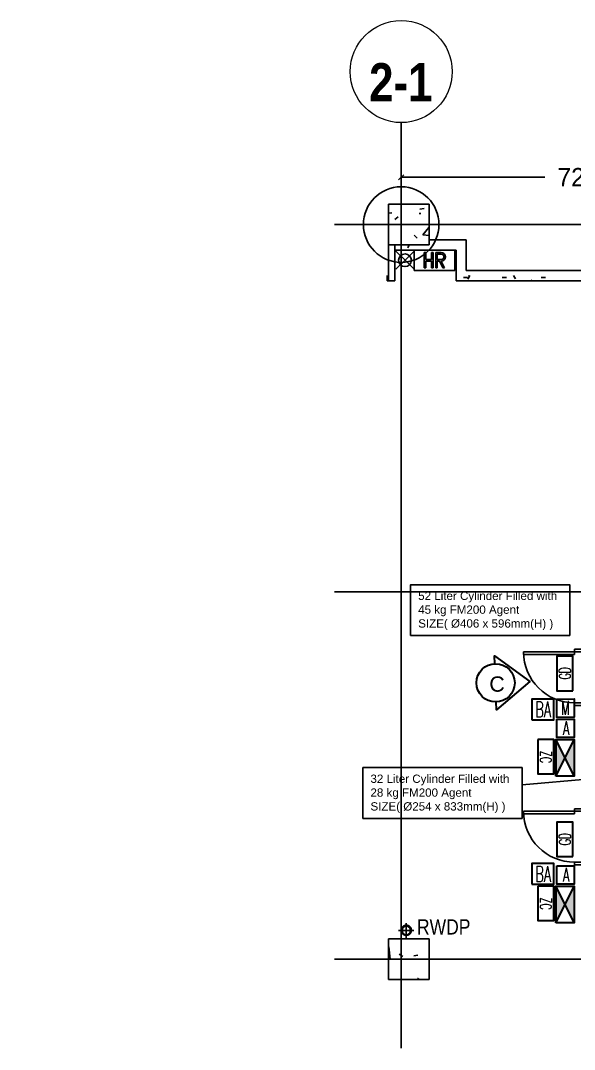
# Model space of a CAD drawing. Header units: millimetres. Extents: x -20146070 to 165023, y -3349561 to 35447.
# Drawn here: x -376335 to -365475, y -19394 to 774 of the extents above; entities that cross this region are included whole.
import ezdxf
from ezdxf import colors
from ezdxf.entities.mleader import LeaderData, LeaderLine
from ezdxf.enums import TextEntityAlignment as Align
from ezdxf.math import Vec2, Vec3

# ---------------------------------------------------------------- set-up
doc = ezdxf.new("R2010")
doc.units = ezdxf.units.MM
doc.header["$LTSCALE"] = 50
doc.header["$PDMODE"] = 35
for name, pattern in [('BLK 2 - 1ST  2ND STOREY PLAN 031023$0$IDA - Hidden 065', [537.5, 375, -162.5]), ('CONTINOUS', [0]), ('PLANS_66kv_2018910_BASE FLOOR PLANS$0$CONTINOUS', [0]), ('PLANS_66kv_2018910_BASE FLOOR PLANS$0$PHANTOM', [2.5, 1.25, -0.25, 0.25, -0.25, 0.25, -0.25])]:
    doc.linetypes.add(name, pattern=pattern)
doc.layers.get('Defpoints').update_dxf_attribs({"color": 8, "lineweight": 9})
for name, color, linetype in [('BLK 2 - 1ST  2ND STOREY PLAN 031023$0$A-_ANOTTEXT_T', 8, 'Continuous'), ('BLK 2 - 1ST  2ND STOREY PLAN 031023$0$A-_DETA----_E-2', 8, 'BLK 2 - 1ST  2ND STOREY PLAN 031023$0$IDA - Hidden 065'), ('BLK 2 - 1ST  2ND STOREY PLAN 031023$0$A-_DETA----_ED-2', 8, 'Continuous'), ('BLK 2 - 1ST  2ND STOREY PLAN 031023$0$A-_FLOR----_E', 8, 'Continuous'), ('BLK 2 - 1ST  2ND STOREY PLAN 031023$0$A-_FURT----_E-1', 8, 'Continuous'), ('BLK 2 - 1ST  2ND STOREY PLAN 031023$0$A-_WALL----_E', 8, 'Continuous'), ('BLK 2 - 1ST  2ND STOREY PLAN 031023$0$A-_WALL----_E-1', 8, 'Continuous'), ('BLK 2 - 1ST  2ND STOREY PLAN 031023$0$A-_WALL----_H-1', 8, 'Continuous'), ('BLK 2 - 1ST  2ND STOREY PLAN 031023$0$A-_WALL----_H-2', 8, 'Continuous'), ('BLK 2 - 1ST  2ND STOREY PLAN 031023$0$A-_WALLPRTN_E-1', 8, 'Continuous'), ('BLK 2 - 1ST  2ND STOREY PLAN 031023$0$M-_EQPT----_E-1', 8, 'Continuous'), ('BLK 2 - 1ST  2ND STOREY PLAN 031023$0$M-_WATR----_E', 8, 'Continuous'), ('BLK 2 - 1ST  2ND STOREY PLAN 031023$0$M-_WATR----_E-1', 8, 'Continuous'), ('BLK 2 - 1ST  2ND STOREY PLAN 031023$0$S-_COLN----_E', 8, 'Continuous'), ('BLK 2 - 1ST  2ND STOREY PLAN 031023$0$S-_COLN----_E-1', 8, 'Continuous'), ('BLK 2 - 1ST  2ND STOREY PLAN 031023$0$S-_COLN----_E-2', 8, 'Continuous'), ('BLK_2 - 1ST_2ND_STOREY_PLAN$0$A-_DETA----_ED-2', 8, 'Continuous'), ('BLK_2 - 1ST_2ND_STOREY_PLAN$0$A-_DOOR----_E', 8, 'Continuous'), ('BLK_2 - 1ST_2ND_STOREY_PLAN$0$A-_DOOR----_E-1', 8, 'Continuous'), ('BLK_2 - 1ST_2ND_STOREY_PLAN$0$A-_FLOR----_E', 8, 'Continuous'), ('BLK_2 - 1ST_2ND_STOREY_PLAN$0$A-_FURT----_E-1', 8, 'Continuous'), ('BLK_2 - 1ST_2ND_STOREY_PLAN$0$A-_WALL----_E', 8, 'Continuous'), ('BLK_2 - 1ST_2ND_STOREY_PLAN$0$A-_WALL----_E-1', 8, 'Continuous'), ('BLK_2 - 1ST_2ND_STOREY_PLAN$0$A-_WALL----_H-1', 8, 'Continuous'), ('BLK_2 - 1ST_2ND_STOREY_PLAN$0$A-_WALL----_H-2', 8, 'Continuous'), ('BLK_2 - 1ST_2ND_STOREY_PLAN$0$A-_WALLPRTN_E-1', 8, 'Continuous'), ('BLK_2 - 1ST_2ND_STOREY_PLAN$0$M-_EQPT----_E-1', 8, 'Continuous'), ('BLK_2 - 1ST_2ND_STOREY_PLAN$0$S-_COLN----_E', 8, 'Continuous'), ('BLK_2 - 1ST_2ND_STOREY_PLAN$0$S-_COLN----_E-1', 8, 'Continuous'), ('BLK_2 - 1ST_2ND_STOREY_PLAN$0$S-_COLN----_E-2', 8, 'Continuous'), ('M_FIREALAM-_E-', 10, 'Continuous'), ('M_FM 200 Cylinder', 1, 'Continuous'), ('NW-DIM', 7, 'Continuous'), ('NW_GRID LINE', 8, 'Continuous'), ('PIPING', 141, 'Continuous'), ('PLANS_66kv_2018910_BASE FLOOR PLANS$0$A-_DRIVEWAY-_E-N', 6, 'Continuous')]:
    doc.layers.add(name, color=color, linetype=linetype)
for name, color, linetype, lineweight in [('M-_FIRE----_E-', 1, 'Continuous', 30), ('M-_FIREHEAT_E-', 1, 'Continuous', 30), ('PLANS_66kv_2018910_BASE FLOOR PLANS$0$A-_SECLINE--_E-', 7, 'PLANS_66kv_2018910_BASE FLOOR PLANS$0$PHANTOM', 40), ('S-_ANOTGRID_E', 8, 'Continuous', 9)]:
    doc.layers.add(name, color=color, linetype=linetype, lineweight=lineweight)
doc.styles.add('Arial Narrow_B', font='ARIALNB.TTF', dxfattribs={"height": 750})
doc.styles.add('BLK 2 - 1ST  2ND STOREY PLAN 031023$0$Arial Narrow_1', font='ARIALN.TTF', dxfattribs={"height": 625})
doc.styles.add('PLANS_66kv_2018910_BASE FLOOR PLANS$0$Standard', font='arial.ttf')
doc.styles.add('RomanS', font='romans__.ttf', dxfattribs={"width": 0.75, "height": 40})
doc.styles.add('simplex', font='simplex.shx', dxfattribs={"width": 0.6})
doc.dimstyles.new('DI (MINI 100)', dxfattribs={"dimscale": 500, "dimtxt": 0.18, "dimasz": 0.02, "dimexe": 0.01, "dimexo": 0.01, "dimgap": 0.09, "dimtad": 0, "dimtih": 1, "dimtoh": 1, "dimdec": 0, "dimzin": 0, "dimdsep": 46, "dimtxsty": 'Standard', "dimblk": 'OBLIQUE', "dimcen": 0.09, "dimadec": 0, "dimazin": 0, "dimtfac": 1, "dimtdec": 0, "dimtofl": 0, "dimtmove": 2, "dimatfit": 3, "dimfxl": 1, "dimtolj": 1, "dimtzin": 0, "dimarcsym": 0})
doc.dimstyles.new('DI 200', dxfattribs={"dimscale": 2000, "dimtxt": 0.18, "dimasz": 0.05, "dimexe": 0.1, "dimexo": 0.065, "dimgap": 0.09, "dimtad": 0, "dimtih": 1, "dimtoh": 1, "dimdec": 0, "dimzin": 0, "dimdsep": 46, "dimtxsty": 'Standard', "dimblk": 'OBLIQUE', "dimcen": 0.09, "dimse2": 1, "dimadec": 0, "dimazin": 0, "dimtfac": 1, "dimtdec": 0, "dimtofl": 0, "dimtmove": 2, "dimatfit": 3, "dimldrblk": 'DOTBLANK', "dimfxl": 1, "dimtolj": 1, "dimtzin": 0, "dimarcsym": 0})
pattern_1 = [(50, (-229985.2, 42727.7), (1821.84, -159.39), [190.5, -2095.5]), (355, (-229985.2, 42727.7), (-352.428, 1910.567), [152.4, -1676.4]), (100.451, (-229833.3, 42714.4), (1469.426, 1751.166), [161.9, -1780.9]), (46.184, (-229985.2, 43235.7), (2710.79, -420.428), [285.75, -3143.25]), (96.636, (-229759.3, 43200.7), (2374.026, 2474.276), [242.85, -2671.35]), (351.184, (-229985.2, 43235.7), (2374.05, 2474.25), [228.6, -2514.6]), (21, (-229731.2, 43108.7), (1516.144, -1022.652), [190.5, -2095.5]), (326, (-229731.2, 43108.7), (618.02, 1841.88), [152.4, -1676.4]), (71.451, (-229604.8, 43023.5), (2134.171, 819.212), [161.9, -1780.9]), (37.5, (-229985.2, 42727.7), (30.886, 845.5504), [83.82, -1572.26, 83.82, -1617.98, -1682.75]), (37.5, (-229985.2, 42727.7), (30.886, 845.5504), [-3357.88, 83.82, -1598.93]), (7.5, (-229985.2, 42727.7), (668.1966, 1001.806), [83.82, -886.46, 83.82, -1534.16, -641.35]), (7.5, (-229985.2, 42727.7), (668.1966, 1001.806), [-2588.26, 83.82, -557.53]), (327.5, (-230551.6, 42727.7), (1355.9093, -57.2896), [83.82, -551.18, 83.82, -1897.38, -2628.9]), (327.5, (-230551.6, 42727.7), (1355.9093, -57.2896), [-2616.2, 83.82, -2545.08]), (317.5, (-230805.6, 42727.7), (1481.293, 254.266), [83.82, -741.68, 83.82, -1231.9, -1866.9]), (317.5, (-230805.6, 42727.7), (1481.293, 254.266), [-2141.22, 83.82, -1783.08])]
pattern_2 = [(50, (-229985.2, 42727.7), (1821.84, -159.39), [190.5, -2095.5]), (355, (-229985.2, 42727.7), (-352.428, 1910.567), [152.4, -1676.4]), (100.451, (-229833.3, 42714.4), (1469.426, 1751.166), [161.9, -1780.9]), (46.184, (-229985.2, 43235.7), (2710.79, -420.428), [285.75, -3143.25]), (96.636, (-229759.3, 43200.7), (2374.026, 2474.276), [242.85, -2671.35]), (351.184, (-229985.2, 43235.7), (2374.05, 2474.25), [228.6, -2514.6]), (21, (-229731.2, 43108.7), (1516.144, -1022.652), [190.5, -2095.5]), (326, (-229731.2, 43108.7), (618.02, 1841.88), [152.4, -1676.4]), (71.451, (-229604.8, 43023.5), (2134.171, 819.212), [161.9, -1780.9]), (37.5, (-229985.2, 42727.7), (30.886, 845.5504), [83.82, -1572.26, 83.82, -1617.98, -1682.75]), (37.5, (-229985.2, 42727.7), (30.886, 845.5504), [-3357.88, 83.82, -1598.93]), (7.5, (-229985.2, 42727.7), (668.1966, 1001.806), [83.82, -886.46, 83.82, -1534.16, -641.35]), (7.5, (-229985.2, 42727.7), (668.1966, 1001.806), [-2588.26, 83.82, -557.53]), (327.5, (-230551.6, 42727.7), (1355.9093, -57.2896), [83.82, -551.18, 83.82, -1897.38, -2628.9]), (327.5, (-230551.6, 42727.7), (1355.9093, -57.2896), [-2616.2, 83.82, -2545.08]), (317.5, (-230805.6, 42727.7), (1481.293, 254.266), [83.82, -741.68, 83.82, -1231.9, -1866.9]), (317.5, (-230805.6, 42727.7), (1481.293, 254.266), [-2141.22, 83.82, -1783.08])]

# ---------------------------------------------------------------- blocks, each defined once
blk = doc.blocks.new('Grid - 4 mm Dia-236334-BLK2 1ST STOREY DOOR SCHEDULE')
at = {"layer": 'S-_ANOTGRID_E'}
blk.add_circle((0, 0), 4, dxfattribs=at)
blk = doc.blocks.new('_Oblique')
at = {"color": 0, "linetype": 'ByBlock', "lineweight": -2}
blk.add_line((-0.5, -0.5), (0.5, 0.5), dxfattribs=at)
blk = doc.blocks.new('*D43')
at = {"layer": 'Defpoints', "color": 0, "transparency": 16777216}
for p in [(-368872, -2122), (-361672, -2122), (-361672, -2298)]:
    blk.add_point(p, dxfattribs=at)
at = {"layer": 'NW-DIM', "color": 0, "lineweight": -2, "transparency": 16777216}
for p, q in [((-368872, -2252), (-368872, -2498)), ((-368872, -2298), (-366052, -2298)), ((-361672, -2298), (-364492, -2298))]:
    blk.add_line(p, q, dxfattribs=at)
at = {"layer": 'NW-DIM', "color": 0, "lineweight": -2, "transparency": 16777216, "xscale": 100, "yscale": 100, "zscale": 100, "rotation": 180}
blk.add_blockref('_Oblique', (-368872, -2298), dxfattribs=at)
at = {"layer": 'NW-DIM', "color": 0, "lineweight": -2, "transparency": 16777216, "xscale": 100, "yscale": 100, "zscale": 100}
blk.add_blockref('_Oblique', (-361672, -2298), dxfattribs=at)
at = {"layer": 'NW-DIM', "color": 0, "transparency": 16777216, "insert": (-365272, -2298), "char_height": 360, "attachment_point": 5}
blk.add_mtext('\\A1;7200', dxfattribs=at)
blk = doc.blocks.new('_DotBlank')
at = {"color": 0, "linetype": 'ByBlock', "lineweight": -2}
blk.add_line((-0.5, 0), (-1, 0), dxfattribs=at)
blk.add_circle((0, 0), 0.5, dxfattribs=at)
blk = doc.blocks.new('GD')
at = {"color": 0, "linetype": 'Continuous', "lineweight": -2}
blk.add_lwpolyline([(-345, -148), (330, -148), (330, 165), (-345, 165)], close=True, dxfattribs=at)
at = {"color": 7, "linetype": 'Continuous', "lineweight": 18, "style": 'simplex', "width": 0.6}
blk.add_text('GD', height=225, dxfattribs=at).set_placement((-2, -105), align=Align.CENTER)
blk = doc.blocks.new('fire0536')
at = {"color": 0, "linetype": 'Continuous', "lineweight": -2}
blk.add_lwpolyline([(-80, 91), (91, 92), (91, -88), (-80, -89)], close=True, dxfattribs=at)
at = {"color": 7, "linetype": 'Continuous', "lineweight": 18, "style": 'simplex', "width": 0.6}
blk.add_text('M', height=135, dxfattribs=at).set_placement((2, -63), align=Align.CENTER)
blk = doc.blocks.new('fire0536_1')
at = {"linetype": 'Continuous', "lineweight": -2}
blk.add_lwpolyline([(-91, -26), (79, -26), (79, -206), (-91, -206)], close=True, dxfattribs=at)
at = {"color": 7, "linetype": 'Continuous', "lineweight": 18, "style": 'simplex', "width": 0.6}
blk.add_text('A', height=135, dxfattribs=at).set_placement((-2, -181), align=Align.CENTER)
blk = doc.blocks.new('fire0535')
at = {"linetype": 'Continuous', "lineweight": -2}
h = blk.add_hatch(color=0, dxfattribs=at)
h.paths.add_polyline_path([(-420, 90), (-240, 0), (-60, 90)])
h.paths.add_polyline_path([(-420, -90), (-240, 0), (-60, -90)])
at = {"color": 0, "linetype": 'Continuous', "lineweight": -2}
blk.add_lwpolyline([(-420, 90), (-60, 90), (-60, -90), (-420, -90)], close=True, dxfattribs=at)
for points in [[(-420, 90), (-240, 0), (-60, 90), (-420, 90)], [(-420, -90), (-240, 0), (-60, -90), (-420, -90)]]:
    blk.add_lwpolyline(points, dxfattribs=at)
blk = doc.blocks.new('BA')
at = {"color": 0, "linetype": 'Continuous', "lineweight": -2}
blk.add_lwpolyline([(-247, -204), (182, -204), (182, 201), (-247, 201)], close=True, dxfattribs=at)
at = {"color": 7, "lineweight": 18, "style": 'simplex', "width": 0.6}
blk.add_text('BA', height=303.8, dxfattribs=at).set_placement((-25, -2), align=Align.MIDDLE)
blk = doc.blocks.new('ZC')
at = {"color": 0, "linetype": 'Continuous', "lineweight": -2}
blk.add_lwpolyline([(-389, -162), (286, -162), (286, 151), (-389, 151)], close=True, dxfattribs=at)
at = {"color": 7, "linetype": 'Continuous', "lineweight": 18, "style": 'simplex', "width": 0.6}
blk.add_text('ZC', height=225, dxfattribs=at).set_placement((-46, -119), align=Align.CENTER)
blk = doc.blocks.new('BLK 2 - 1ST  2ND STOREY PLAN 031023$0$IDA- Fire Extinguisher - 3kg AB-3508501-BLK 2 1ST STOREY PLAN')
at = {"layer": 'BLK 2 - 1ST  2ND STOREY PLAN 031023$0$A-_DETA----_ED-2'}
for p in [(-177, -23), (-177, -377), (177, -23), (177, -377)]:
    blk.add_line(p, (0, -200), dxfattribs=at)
blk.add_circle((0, -200), 125, dxfattribs=at)
blk = doc.blocks.new('BLK 2 - 1ST  2ND STOREY PLAN 031023$0$IDA - Hosereel - Scaled - HR-3922457-BLK 2 1ST STOREY PLAN')
at = {"layer": 'BLK 2 - 1ST  2ND STOREY PLAN 031023$0$A-_DETA----_ED-2'}
blk.add_hatch(color=256, dxfattribs=at).paths.add_polyline_path([(-200, -350), (-170, -350), (-170, -215), (-55, -215), (-55, -350), (-25, -350), (-25, -50), (-55, -50), (-55, -185), (-170, -185), (-170, -50), (-200, -50)])
h = blk.add_hatch(color=256, dxfattribs=at)
h.paths.add_polyline_path([(167, -350), (200, -350), (135, -215), (167, -208), (180, -201), (200, -182), (206, -174), (215, -154), (217, -133), (215, -111), (200, -83), (187, -69), (167, -57), (149, -52), (135, -50), (25, -50), (25, -350), (55, -350), (55, -215), (102, -215)])
h.paths.add_polyline_path([(55, -185), (55, -80), (149, -82), (167, -91), (172, -95), (182, -111), (187, -127), (187, -138), (186, -146), (180, -159), (167, -174), (156, -180), (149, -183), (135, -185), (102, -185)])
for p, q in [((-400, -400), (-400, 0)), ((-400, 0), (400, 0)), ((400, 0), (400, -400)), ((-170, -50), (-200, -50)), ((-200, -50), (-200, -350)), ((-170, -50), (-200, -50)), ((-200, -50), (-200, -350)), ((-170, -50), (-170, -185)), ((-170, -185), (-170, -50)), ((-170, -185), (-55, -185)), ((-55, -185), (-170, -185)), ((-25, -50), (-55, -50)), ((-55, -185), (-55, -50)), ((-25, -50), (-55, -50)), ((-55, -50), (-55, -185)), ((-25, -50), (-25, -350)), ((-25, -350), (-25, -50)), ((25, -350), (25, -50)), ((135, -50), (25, -50)), ((135, -50), (25, -50)), ((25, -50), (25, -350)), ((55, -185), (55, -80)), ((135, -80), (55, -80)), ((55, -185), (55, -80)), ((55, -80), (135, -80)), ((135, -185), (55, -185)), ((135, -185), (55, -185)), ((400, -400), (-400, -400)), ((-200, -350), (-170, -350)), ((-200, -350), (-170, -350)), ((-170, -215), (-55, -215)), ((-170, -215), (-170, -350)), ((-170, -350), (-170, -215)), ((-170, -215), (-55, -215)), ((-55, -350), (-55, -215)), ((-55, -215), (-55, -350)), ((-55, -350), (-25, -350)), ((-55, -350), (-25, -350)), ((25, -350), (55, -350)), ((25, -350), (55, -350)), ((55, -350), (55, -215)), ((55, -215), (102, -215)), ((55, -350), (55, -215)), ((55, -215), (102, -215)), ((167, -350), (102, -215)), ((102, -215), (167, -350)), ((200, -350), (135, -215)), ((200, -350), (135, -215)), ((167, -350), (200, -350)), ((167, -350), (200, -350))]:
    blk.add_line(p, q, dxfattribs=at)
for radius in [82.5, 82.5, 52.5, 52.5]:
    blk.add_arc((135, -133), radius, 270, 90, dxfattribs=at)
blk = doc.blocks.new('BLK_2 - 1ST_2ND_STOREY_PLAN$0$IDA - F - Single - Swing - 1100L X 2200H - B2-TD01-4055580-BLK 2 -1ST STOREY WALL SETTING OUT')
at = {"layer": 'BLK_2 - 1ST_2ND_STOREY_PLAN$0$A-_DOOR----_E'}
for p, q in [((500, 1100), (450, 1100)), ((450, 1100), (450, 100)), ((500, 100), (500, 1100)), ((-500, 100), (-550, 100)), ((-550, 100), (-550, 100)), ((-550, -100), (-550, 100)), ((-500, 100), (-500, 100)), ((-500, -100), (-500, 100)), ((450, 100), (500, 100)), ((550, 100), (500, 100)), ((500, 100), (500, 100)), ((500, -100), (500, 100)), ((550, 100), (550, 100)), ((550, -100), (550, 100)), ((-550, -100), (-550, -100)), ((-550, -100), (-500, -100)), ((-500, -100), (-500, -100)), ((500, -100), (500, -100)), ((500, -100), (550, -100)), ((550, -100), (550, -100))]:
    blk.add_line(p, q, dxfattribs=at)
blk.add_arc((500, 100), 1000, 90, 180, dxfattribs=at)
at = {"layer": 'BLK_2 - 1ST_2ND_STOREY_PLAN$0$A-_DOOR----_E-1'}
for p, q in [((-500, 100), (-550, 100)), ((-550, 100), (-550, -100)), ((-500, -100), (-500, 100)), ((550, 100), (500, 100)), ((500, 100), (500, -100)), ((550, -100), (550, 100)), ((-550, -100), (-500, -100)), ((500, -100), (550, -100))]:
    blk.add_line(p, q, dxfattribs=at)
blk = doc.blocks.new('BLK_2 - 1ST_2ND_STOREY_PLAN$0$IDA- Fire Extinguisher - 3kg AB-3508501-BLK 2 1ST STOREY PLAN')
at = {"layer": 'BLK_2 - 1ST_2ND_STOREY_PLAN$0$A-_DETA----_ED-2'}
for p in [(-177, -23), (-177, -377), (177, -23), (177, -377)]:
    blk.add_line(p, (0, -200), dxfattribs=at)
blk.add_circle((0, -200), 125, dxfattribs=at)
blk = doc.blocks.new('BLK_2 - 1ST_2ND_STOREY_PLAN$0$IDA - Hosereel - Scaled - HR-3922457-BLK 2 1ST STOREY PLAN')
at = {"layer": 'BLK_2 - 1ST_2ND_STOREY_PLAN$0$A-_DETA----_ED-2'}
blk.add_hatch(color=256, dxfattribs=at).paths.add_polyline_path([(-200, -350), (-170, -350), (-170, -215), (-55, -215), (-55, -350), (-25, -350), (-25, -50), (-55, -50), (-55, -185), (-170, -185), (-170, -50), (-200, -50)])
h = blk.add_hatch(color=256, dxfattribs=at)
h.paths.add_polyline_path([(167, -350), (200, -350), (135, -215), (167, -208), (180, -201), (200, -182), (206, -174), (215, -154), (217, -133), (215, -111), (200, -83), (187, -69), (167, -57), (149, -52), (135, -50), (25, -50), (25, -350), (55, -350), (55, -215), (102, -215)])
h.paths.add_polyline_path([(55, -185), (55, -80), (149, -82), (167, -91), (172, -95), (182, -111), (187, -127), (187, -138), (186, -146), (180, -159), (167, -174), (156, -180), (149, -183), (135, -185), (102, -185)])
for p, q in [((-400, -400), (-400, 0)), ((-400, 0), (400, 0)), ((400, 0), (400, -400)), ((-170, -50), (-200, -50)), ((-200, -50), (-200, -350)), ((-170, -50), (-200, -50)), ((-200, -50), (-200, -350)), ((-170, -50), (-170, -185)), ((-170, -185), (-170, -50)), ((-170, -185), (-55, -185)), ((-55, -185), (-170, -185)), ((-25, -50), (-55, -50)), ((-55, -185), (-55, -50)), ((-25, -50), (-55, -50)), ((-55, -50), (-55, -185)), ((-25, -50), (-25, -350)), ((-25, -350), (-25, -50)), ((25, -350), (25, -50)), ((135, -50), (25, -50)), ((135, -50), (25, -50)), ((25, -50), (25, -350)), ((55, -185), (55, -80)), ((135, -80), (55, -80)), ((55, -185), (55, -80)), ((55, -80), (135, -80)), ((135, -185), (55, -185)), ((135, -185), (55, -185)), ((400, -400), (-400, -400)), ((-200, -350), (-170, -350)), ((-200, -350), (-170, -350)), ((-170, -215), (-55, -215)), ((-170, -215), (-170, -350)), ((-170, -350), (-170, -215)), ((-170, -215), (-55, -215)), ((-55, -350), (-55, -215)), ((-55, -215), (-55, -350)), ((-55, -350), (-25, -350)), ((-55, -350), (-25, -350)), ((25, -350), (55, -350)), ((25, -350), (55, -350)), ((55, -350), (55, -215)), ((55, -215), (102, -215)), ((55, -350), (55, -215)), ((55, -215), (102, -215)), ((167, -350), (102, -215)), ((102, -215), (167, -350)), ((200, -350), (135, -215)), ((200, -350), (135, -215)), ((167, -350), (200, -350)), ((167, -350), (200, -350))]:
    blk.add_line(p, q, dxfattribs=at)
for radius in [82.5, 82.5, 52.5, 52.5]:
    blk.add_arc((135, -133), radius, 270, 90, dxfattribs=at)
blk = doc.blocks.new('SMOKE')
at = {"color": 7, "linetype": 'CONTINOUS'}
ml = blk.add_multileader_mtext('Standard', dxfattribs=at)
ml.set_content('{\\fArial|b0|i0|c0|p34;S}', color=7, style='RomanS')
ml.set_leader_properties(color=10)
ml.build(insert=Vec2(0, 0))
ml.multileader.update_dxf_attribs({"dogleg_length": 3.34, "arrow_head_size": 171, "scale": 50})
ctx = ml.context
ctx.base_point, ctx.scale, ctx.char_height, ctx.arrow_head_size, ctx.landing_gap_size, ctx.plane_origin = Vec3(10040459, 1663039), 50, 256.67, 171, 171, Vec3(10036247, 1658323)
notes = []
notes.append((ctx, [(0, (0, 0, 0), (0, 0), (1, 0), 1, [])]))
ctx.mtext.insert, ctx.mtext.flow_direction = Vec3(10040630, 1663170), 5
for ctx, leaders in notes:
    for number, flags, end, landing, length, lines in leaders:
        leader = LeaderData()
        leader.index, (leader.has_last_leader_line, leader.has_dogleg_vector, leader.attachment_direction) = number, flags
        leader.last_leader_point, leader.dogleg_vector, leader.dogleg_length = Vec3(end), Vec3(landing), length
        for number, points, colour, breaks in lines:
            line = LeaderLine()
            line.index, line.vertices, line.color, line.breaks = number, Vec3.list(points), colors.encode_raw_color(colour), breaks
            leader.lines.append(line)
        ctx.leaders.append(leader)

msp = doc.modelspace()

# ---------------------------------------------------------------- hatches: boundary and pattern name
at = {"layer": 'BLK 2 - 1ST  2ND STOREY PLAN 031023$0$A-_WALL----_H-1'}
h = msp.add_hatch(dxfattribs=at)
h.set_pattern_fill('FP_3', color=256, style=0, pattern_type=2)
h.set_pattern_definition([(0, (-234160.17, 42727.71), (1016, 254), [83.82, -678.18, 83.82, -678.18, -4064]), (0, (-234160.17, 42727.71), (1016, 254), [-1524, 83.82, -1440.18, 83.82, -678.18, -1778]), (0, (-234160.17, 42727.71), (1016, 254), [-3810, 83.82, -424.18, 83.82, -1186.18]), (120, (-233779.17, 42854.71), (-727.97045, 752.8818), [83.82, -678.18, 83.82, -678.18, -4064]), (120, (-233779.17, 42854.71), (-727.97045, 752.8818), [-1524, 83.82, -1440.18, 83.82, -678.18, -1778]), (120, (-233779.17, 42854.71), (-727.97045, 752.8818), [-3810, 83.82, -424.18, 83.82, -1186.18]), (240, (-233652.17, 43362.71), (-288.02955, -1006.8818), [83.82, -678.18, 83.82, -678.18, -4064]), (240, (-233652.17, 43362.71), (-288.02955, -1006.8818), [-1524, 83.82, -1440.18, 83.82, -678.18, -1778]), (240, (-233652.17, 43362.71), (-288.02955, -1006.8818), [-3810, 83.82, -424.18, 83.82, -1186.18])])
h.paths.add_polyline_path([(-368996.5, -3724.7), (-368996.5, -3624.7), (-367696.5, -3624.7), (-367696.5, -3724.7), (-368994.3, -3724.7)])
h = msp.add_hatch(dxfattribs=at)
h.set_pattern_fill('FP_3', color=256, style=0, pattern_type=2)
h.set_pattern_definition([(0, (-229985.17, 42727.71), (1016, 254), [83.82, -678.18, 83.82, -678.18, -4064]), (0, (-229985.17, 42727.71), (1016, 254), [-1524, 83.82, -1440.18, 83.82, -678.18, -1778]), (0, (-229985.17, 42727.71), (1016, 254), [-3810, 83.82, -424.18, 83.82, -1186.18]), (120, (-229604.17, 42854.71), (-727.97045, 752.8818), [83.82, -678.18, 83.82, -678.18, -4064]), (120, (-229604.17, 42854.71), (-727.97045, 752.8818), [-1524, 83.82, -1440.18, 83.82, -678.18, -1778]), (120, (-229604.17, 42854.71), (-727.97045, 752.8818), [-3810, 83.82, -424.18, 83.82, -1186.18]), (240, (-229477.17, 43362.71), (-288.02955, -1006.8818), [83.82, -678.18, 83.82, -678.18, -4064]), (240, (-229477.17, 43362.71), (-288.02955, -1006.8818), [-1524, 83.82, -1440.18, 83.82, -678.18, -1778]), (240, (-229477.17, 43362.71), (-288.02955, -1006.8818), [-3810, 83.82, -424.18, 83.82, -1186.18])])
h.paths.add_polyline_path([(-367796.5, -4324.7), (-362996.5, -4324.7), (-362996.5, -4224.7), (-367796.5, -4224.7), (-367796.5, -4274.7)])
h.paths.add_polyline_path([(-369121.5, -4324.7), (-368996.5, -4324.7), (-368996.5, -4224.7), (-369121.5, -4224.7)])
at = {"layer": 'BLK 2 - 1ST  2ND STOREY PLAN 031023$0$A-_WALL----_H-2'}
h = msp.add_hatch(dxfattribs=at)
h.set_pattern_fill('FP_3', color=256, style=0, pattern_type=2)
h.set_pattern_definition([(0, (-229380.89, 43726.02), (1016, 254), [83.82, -678.18, 83.82, -678.18, -4064]), (0, (-229380.89, 43726.02), (1016, 254), [-1524, 83.82, -1440.18, 83.82, -678.18, -1778]), (0, (-229380.89, 43726.02), (1016, 254), [-3810, 83.82, -424.18, 83.82, -1186.18]), (120, (-228999.89, 43853.02), (-727.97045, 752.8818), [83.82, -678.18, 83.82, -678.18, -4064]), (120, (-228999.89, 43853.02), (-727.97045, 752.8818), [-1524, 83.82, -1440.18, 83.82, -678.18, -1778]), (120, (-228999.89, 43853.02), (-727.97045, 752.8818), [-3810, 83.82, -424.18, 83.82, -1186.18]), (240, (-228872.89, 44361.02), (-288.02955, -1006.8818), [83.82, -678.18, 83.82, -678.18, -4064]), (240, (-228872.89, 44361.02), (-288.02955, -1006.8818), [-1524, 83.82, -1440.18, 83.82, -678.18, -1778]), (240, (-228872.89, 44361.02), (-288.02955, -1006.8818), [-3810, 83.82, -424.18, 83.82, -1186.18])])
h.paths.add_polyline_path([(-368517.3, -3226.4), (-368392.3, -3226.4), (-368392.3, -2626.4), (-368517.3, -2626.4), (-368517.3, -2774.5)])
at = {"layer": 'BLK 2 - 1ST  2ND STOREY PLAN 031023$0$S-_COLN----_E-2'}
h = msp.add_hatch(dxfattribs=at)
h.set_pattern_fill('FP_2', color=256, style=0, pattern_type=2)
h.set_pattern_definition(pattern_1)
h.paths.add_polyline_path([(-369118.7, -3624.7), (-368321.5, -3624.7), (-368321.5, -2824.7), (-369121.5, -2824.7), (-369121.5, -3624.7)])
h = msp.add_hatch(dxfattribs=at)
h.set_pattern_fill('FP_2', color=256, style=0, pattern_type=2)
h.set_pattern_definition(pattern_1)
h.paths.add_polyline_path([(-368321.5, -18024.7), (-368321.5, -17224.7), (-369121.5, -17224.7), (-369121.5, -18024.7)])
at = {"layer": 'BLK_2 - 1ST_2ND_STOREY_PLAN$0$A-_WALL----_H-1'}
h = msp.add_hatch(dxfattribs=at)
h.set_pattern_fill('FP_3', color=256, style=0, pattern_type=2)
h.set_pattern_definition([(0, (-234160.17, 42727.71), (1016, 254), [83.82, -678.18, 83.82, -678.18, -4064]), (0, (-234160.17, 42727.71), (1016, 254), [-1524, 83.82, -1440.18, 83.82, -678.18, -1778]), (0, (-234160.17, 42727.71), (1016, 254), [-3810, 83.82, -424.18, 83.82, -1186.18]), (120, (-233779.17, 42854.71), (-727.97045, 752.8818), [83.82, -678.18, 83.82, -678.18, -4064]), (120, (-233779.17, 42854.71), (-727.97045, 752.8818), [-1524, 83.82, -1440.18, 83.82, -678.18, -1778]), (120, (-233779.17, 42854.71), (-727.97045, 752.8818), [-3810, 83.82, -424.18, 83.82, -1186.18]), (240, (-233652.17, 43362.71), (-288.02955, -1006.8818), [83.82, -678.18, 83.82, -678.18, -4064]), (240, (-233652.17, 43362.71), (-288.02955, -1006.8818), [-1524, 83.82, -1440.18, 83.82, -678.18, -1778]), (240, (-233652.17, 43362.71), (-288.02955, -1006.8818), [-3810, 83.82, -424.18, 83.82, -1186.18])])
h.paths.add_polyline_path([(-368996.5, -3724.7), (-368996.5, -3624.7), (-367696.5, -3624.7), (-367696.5, -3724.7), (-368994.3, -3724.7)])
h = msp.add_hatch(dxfattribs=at)
h.set_pattern_fill('FP_3', color=256, style=0, pattern_type=2)
h.set_pattern_definition([(0, (-229985.17, 42727.71), (1016, 254), [83.82, -678.18, 83.82, -678.18, -4064]), (0, (-229985.17, 42727.71), (1016, 254), [-1524, 83.82, -1440.18, 83.82, -678.18, -1778]), (0, (-229985.17, 42727.71), (1016, 254), [-3810, 83.82, -424.18, 83.82, -1186.18]), (120, (-229604.17, 42854.71), (-727.97045, 752.8818), [83.82, -678.18, 83.82, -678.18, -4064]), (120, (-229604.17, 42854.71), (-727.97045, 752.8818), [-1524, 83.82, -1440.18, 83.82, -678.18, -1778]), (120, (-229604.17, 42854.71), (-727.97045, 752.8818), [-3810, 83.82, -424.18, 83.82, -1186.18]), (240, (-229477.17, 43362.71), (-288.02955, -1006.8818), [83.82, -678.18, 83.82, -678.18, -4064]), (240, (-229477.17, 43362.71), (-288.02955, -1006.8818), [-1524, 83.82, -1440.18, 83.82, -678.18, -1778]), (240, (-229477.17, 43362.71), (-288.02955, -1006.8818), [-3810, 83.82, -424.18, 83.82, -1186.18])])
h.paths.add_polyline_path([(-367796.5, -4324.7), (-362996.5, -4324.7), (-362996.5, -4224.7), (-367796.5, -4224.7), (-367796.5, -4274.7)])
h.paths.add_polyline_path([(-369121.5, -4324.7), (-368996.5, -4324.7), (-368996.5, -4224.7), (-369121.5, -4224.7)])
at = {"layer": 'BLK_2 - 1ST_2ND_STOREY_PLAN$0$A-_WALL----_H-2'}
h = msp.add_hatch(dxfattribs=at)
h.set_pattern_fill('FP_3', color=256, style=0, pattern_type=2)
h.set_pattern_definition([(0, (-229380.89, 43726.02), (1016, 254), [83.82, -678.18, 83.82, -678.18, -4064]), (0, (-229380.89, 43726.02), (1016, 254), [-1524, 83.82, -1440.18, 83.82, -678.18, -1778]), (0, (-229380.89, 43726.02), (1016, 254), [-3810, 83.82, -424.18, 83.82, -1186.18]), (120, (-228999.89, 43853.02), (-727.97045, 752.8818), [83.82, -678.18, 83.82, -678.18, -4064]), (120, (-228999.89, 43853.02), (-727.97045, 752.8818), [-1524, 83.82, -1440.18, 83.82, -678.18, -1778]), (120, (-228999.89, 43853.02), (-727.97045, 752.8818), [-3810, 83.82, -424.18, 83.82, -1186.18]), (240, (-228872.89, 44361.02), (-288.02955, -1006.8818), [83.82, -678.18, 83.82, -678.18, -4064]), (240, (-228872.89, 44361.02), (-288.02955, -1006.8818), [-1524, 83.82, -1440.18, 83.82, -678.18, -1778]), (240, (-228872.89, 44361.02), (-288.02955, -1006.8818), [-3810, 83.82, -424.18, 83.82, -1186.18])])
h.paths.add_polyline_path([(-368517.3, -3226.4), (-368392.3, -3226.4), (-368392.3, -2626.4), (-368517.3, -2626.4), (-368517.3, -2774.5)])
at = {"layer": 'BLK_2 - 1ST_2ND_STOREY_PLAN$0$S-_COLN----_E-2'}
h = msp.add_hatch(dxfattribs=at)
h.set_pattern_fill('FP_2', color=256, style=0, pattern_type=2)
h.set_pattern_definition(pattern_2)
h.paths.add_polyline_path([(-369118.7, -3624.7), (-368321.5, -3624.7), (-368321.5, -2824.7), (-369121.5, -2824.7), (-369121.5, -3624.7)])
h = msp.add_hatch(dxfattribs=at)
h.set_pattern_fill('FP_2', color=256, style=0, pattern_type=2)
h.set_pattern_definition(pattern_2)
h.paths.add_polyline_path([(-368321.5, -18024.7), (-368321.5, -17224.7), (-369121.5, -17224.7), (-369121.5, -18024.7)])

# ---------------------------------------------------------------- linework, layer by layer
at = {"layer": 'BLK 2 - 1ST  2ND STOREY PLAN 031023$0$A-_DETA----_E-2'}
msp.add_circle((-368771.2, -17058.4), 100, dxfattribs=at)
at = {"layer": 'BLK 2 - 1ST  2ND STOREY PLAN 031023$0$A-_FLOR----_E'}
for p, q in [((-369121.5, -2824.7), (-369121.5, -3624.7)), ((-369121.5, -3624.7), (-369121.5, -4224.7)), ((-369121.5, -4224.7), (-369121.5, -4324.7))]:
    msp.add_line(p, q, dxfattribs=at)
at = {"layer": 'BLK 2 - 1ST  2ND STOREY PLAN 031023$0$A-_WALL----_E'}
for p, q in [((-369121.5, -2824.7), (-368996.5, -2824.7)), ((-369121.5, -3624.7), (-369121.5, -2824.7)), ((-368996.5, -3624.7), (-369121.5, -3624.7)), ((-369121.5, -3624.7), (-369121.5, -4224.7)), ((-369121.5, -4324.7), (-369121.5, -4224.7)), ((-369121.5, -4324.7), (-368996.5, -4324.7))]:
    msp.add_line(p, q, dxfattribs=at)
at = {"layer": 'BLK 2 - 1ST  2ND STOREY PLAN 031023$0$A-_WALL----_E-1'}
msp.add_line((-368996.5, -4324.7), (-368996.5, -3624.7), dxfattribs=at)
at = {"layer": 'BLK 2 - 1ST  2ND STOREY PLAN 031023$0$A-_WALLPRTN_E-1'}
for p, q in [((-368321.5, -3524.7), (-367596.5, -3524.7)), ((-367596.5, -3524.7), (-367596.5, -3724.7)), ((-367796.5, -3724.7), (-368996.5, -3724.7)), ((-367796.5, -4224.7), (-367796.5, -3724.7)), ((-367596.5, -3724.7), (-367596.5, -4124.7)), ((-369146.5, -4224.7), (-369146.5, -4324.7)), ((-367796.5, -4324.7), (-367796.5, -4224.7)), ((-362996.5, -4124.7), (-367596.5, -4124.7)), ((-369146.5, -4324.7), (-369121.5, -4324.7)), ((-367796.5, -4324.7), (-362996.5, -4324.7))]:
    msp.add_line(p, q, dxfattribs=at)
at = {"layer": 'BLK 2 - 1ST  2ND STOREY PLAN 031023$0$M-_WATR----_E'}
for p, q in [((-368771.6, -16919.2), (-368771.6, -17219.2)), ((-368921.2, -17061.9), (-368621.2, -17061.9))]:
    msp.add_line(p, q, dxfattribs=at)
at = {"layer": 'BLK 2 - 1ST  2ND STOREY PLAN 031023$0$M-_WATR----_E-1'}
for start, end in [(0, 180), (180, 0)]:
    msp.add_arc((-368771.2, -17061.9), 84.1, start, end, dxfattribs=at)
at = {"layer": 'BLK 2 - 1ST  2ND STOREY PLAN 031023$0$S-_COLN----_E'}
for p, q in [((-368996.5, -2824.7), (-369121.5, -2824.7)), ((-369121.5, -2824.7), (-369121.5, -3624.7)), ((-369121.5, -3624.7), (-368996.5, -3624.7))]:
    msp.add_line(p, q, dxfattribs=at)
at = {"layer": 'BLK 2 - 1ST  2ND STOREY PLAN 031023$0$S-_COLN----_E-1'}
for p, q in [((-368321.5, -2824.7), (-368996.5, -2824.7)), ((-368321.5, -3624.7), (-368321.5, -2824.7)), ((-368996.5, -3624.7), (-368321.5, -3624.7)), ((-368321.5, -17224.7), (-369121.5, -17224.7)), ((-369121.5, -17224.7), (-369121.5, -18024.7)), ((-368321.5, -18024.7), (-368321.5, -17224.7)), ((-369121.5, -18024.7), (-368321.5, -18024.7))]:
    msp.add_line(p, q, dxfattribs=at)
at = {"layer": 'BLK_2 - 1ST_2ND_STOREY_PLAN$0$A-_FLOR----_E'}
for p, q in [((-369121.5, -2824.7), (-369121.5, -3624.7)), ((-369121.5, -3624.7), (-369121.5, -4224.7)), ((-369121.5, -4224.7), (-369121.5, -4324.7))]:
    msp.add_line(p, q, dxfattribs=at)
at = {"layer": 'BLK_2 - 1ST_2ND_STOREY_PLAN$0$A-_WALL----_E'}
for p, q in [((-369121.5, -2824.7), (-368996.5, -2824.7)), ((-369121.5, -3624.7), (-369121.5, -2824.7)), ((-368996.5, -3624.7), (-369121.5, -3624.7)), ((-369121.5, -3624.7), (-369121.5, -4224.7)), ((-369121.5, -4324.7), (-369121.5, -4224.7)), ((-369121.5, -4324.7), (-368996.5, -4324.7))]:
    msp.add_line(p, q, dxfattribs=at)
at = {"layer": 'BLK_2 - 1ST_2ND_STOREY_PLAN$0$A-_WALL----_E-1'}
msp.add_line((-368996.5, -4324.7), (-368996.5, -3624.7), dxfattribs=at)
at = {"layer": 'BLK_2 - 1ST_2ND_STOREY_PLAN$0$A-_WALLPRTN_E-1'}
for p, q in [((-368321.5, -3524.7), (-367596.5, -3524.7)), ((-367596.5, -3524.7), (-367596.5, -3724.7)), ((-367796.5, -3724.7), (-368996.5, -3724.7)), ((-367796.5, -4224.7), (-367796.5, -3724.7)), ((-367596.5, -3724.7), (-367596.5, -4124.7)), ((-369146.5, -4224.7), (-369146.5, -4324.7)), ((-367796.5, -4324.7), (-367796.5, -4224.7)), ((-362996.5, -4124.7), (-367596.5, -4124.7)), ((-369146.5, -4324.7), (-369121.5, -4324.7)), ((-367796.5, -4324.7), (-362996.5, -4324.7))]:
    msp.add_line(p, q, dxfattribs=at)
at = {"layer": 'BLK_2 - 1ST_2ND_STOREY_PLAN$0$S-_COLN----_E'}
for p, q in [((-368996.5, -2824.7), (-369121.5, -2824.7)), ((-369121.5, -2824.7), (-369121.5, -3624.7)), ((-369121.5, -3624.7), (-368996.5, -3624.7))]:
    msp.add_line(p, q, dxfattribs=at)
at = {"layer": 'BLK_2 - 1ST_2ND_STOREY_PLAN$0$S-_COLN----_E-1'}
for p, q in [((-368321.5, -2824.7), (-368996.5, -2824.7)), ((-368321.5, -3624.7), (-368321.5, -2824.7)), ((-368996.5, -3624.7), (-368321.5, -3624.7)), ((-368321.5, -17224.7), (-369121.5, -17224.7)), ((-369121.5, -17224.7), (-369121.5, -18024.7)), ((-368321.5, -18024.7), (-368321.5, -17224.7)), ((-369121.5, -18024.7), (-368321.5, -18024.7))]:
    msp.add_line(p, q, dxfattribs=at)
at = {"layer": 'NW_GRID LINE'}
for p, q in [((-368871.5, -1226.2), (-368871.5, -19366.9)), ((-370177.9, -3224.7), (-351318, -3224.7)), ((-370177.9, -10424.7), (-351318, -10424.7)), ((-370177.9, -17624.7), (-351318, -17624.7))]:
    msp.add_line(p, q, dxfattribs=at)
msp.add_circle((-368871.5, -3224.7), 740.6, dxfattribs=at)
at = {"layer": 'PIPING', "color": 143, "true_color": 0x7aafdf}
for points in [[(-368687.7, -11279.2), (-365565.4, -11279.2), (-365565.4, -10284.5), (-368687.7, -10284.5)], [(-369623.5, -14865), (-366501.2, -14865), (-366501.2, -13870.3), (-369623.5, -13870.3)]]:
    msp.add_lwpolyline(points, close=True, dxfattribs=at)
at = {"layer": 'PLANS_66kv_2018910_BASE FLOOR PLANS$0$A-_SECLINE--_E-', "linetype": 'PLANS_66kv_2018910_BASE FLOOR PLANS$0$CONTINOUS', "lineweight": 30, "ltscale": 50}
msp.add_lwpolyline([(-367036.9, -11833.4), (-367043.3, -11676), (-366349.1, -12180.4), (-366999.5, -12740.1), (-367006, -12582.7)], dxfattribs=at)
msp.add_circle((-367021.4, -12208.1), 375, dxfattribs=at)

# ---------------------------------------------------------------- block references
at = {"layer": 'BLK 2 - 1ST  2ND STOREY PLAN 031023$0$A-_FURT----_E-1', "xscale": -1}
msp.add_blockref('BLK 2 - 1ST  2ND STOREY PLAN 031023$0$IDA- Fire Extinguisher - 3kg AB-3508501-BLK 2 1ST STOREY PLAN', (-368796.5, -3724.7), dxfattribs=at)
at = {"layer": 'BLK 2 - 1ST  2ND STOREY PLAN 031023$0$M-_EQPT----_E-1'}
msp.add_blockref('BLK 2 - 1ST  2ND STOREY PLAN 031023$0$IDA - Hosereel - Scaled - HR-3922457-BLK 2 1ST STOREY PLAN', (-368220, -3724.7), dxfattribs=at)
at = {"layer": 'BLK_2 - 1ST_2ND_STOREY_PLAN$0$A-_DOOR----_E', "rotation": 90}
for p in [(-365371.5, -12099.7), (-365371.5, -15224.7)]:
    msp.add_blockref('BLK_2 - 1ST_2ND_STOREY_PLAN$0$IDA - F - Single - Swing - 1100L X 2200H - B2-TD01-4055580-BLK 2 -1ST STOREY WALL SETTING OUT', p, dxfattribs=at)
at = {"layer": 'BLK_2 - 1ST_2ND_STOREY_PLAN$0$A-_FURT----_E-1', "xscale": -1}
msp.add_blockref('BLK_2 - 1ST_2ND_STOREY_PLAN$0$IDA- Fire Extinguisher - 3kg AB-3508501-BLK 2 1ST STOREY PLAN', (-368796.5, -3724.7), dxfattribs=at)
at = {"layer": 'BLK_2 - 1ST_2ND_STOREY_PLAN$0$M-_EQPT----_E-1'}
msp.add_blockref('BLK_2 - 1ST_2ND_STOREY_PLAN$0$IDA - Hosereel - Scaled - HR-3922457-BLK 2 1ST STOREY PLAN', (-368220, -3724.7), dxfattribs=at)
at = {"layer": 'M-_FIRE----_E-'}
for p in [(-366062.5, -12726.8), (-366062.5, -15952.9)]:
    msp.add_blockref('BA', p, dxfattribs=at)
at = {"layer": 'M-_FIRE----_E-', "xscale": 2, "yscale": 2, "zscale": 2}
for name, p in [('fire0536', (-365659.2, -12707.7)), ('fire0536_1', (-365635.7, -12867.8)), ('fire0536_1', (-365635.7, -15742.8))]:
    msp.add_blockref(name, p, dxfattribs=at)
at = {"layer": 'M-_FIRE----_E-', "xscale": 2, "yscale": 2, "zscale": 2, "rotation": 89.99999999999997}
for p in [(-365657.7, -13198.7), (-365657.7, -16073.7)]:
    msp.add_blockref('fire0535', p, dxfattribs=at)
at = {"layer": 'M-_FIREHEAT_E-'}
for name, p, rotation in [('GD', (-365653.8, -12016.6), 90), ('ZC', (-366030, -13708), 270), ('GD', (-365653.8, -15268.3), 90), ('ZC', (-366030, -16583), 270)]:
    msp.add_blockref(name, p, dxfattribs=dict(at, rotation=rotation))
at = {"layer": 'M_FIREALAM-_E-'}
for p, xscale, yscale, zscale in [((-13215027, -2136319.2), 1.28, 1.28, 1.28), ((-12842896.3, -2136319.2), 1.28, 1.28, 1.28), ((-13209527.3, -2137019.4), 1.28, 1.28, 1.28), ((-12837356.5, -2137100.4), 1.28, 1.28, 1.28), ((-13215027, -2138819.2), 1.28, 1.28, 1.28), ((-12842882.2, -2139119.2), 1.28, 1.28, 1.28), ((-13209538.6, -2141143.9), 1.28, 1.28, 1.28), ((-12837356.5, -2141062.9), 1.28, 1.28, 1.28), ((-13216376.9, -2141531.7), 1.28, 1.28, 1.28), ((-13213677.1, -2141531.7), 1.28, 1.28, 1.28), ((-12844197.6, -2141531.7), 1.28, 1.28, 1.28), ((-12841946.4, -2141531.7), 1.28, 1.28, 1.28), ((-10646155.8, -1718610.1), 1.024, 1.024, 1.024), ((-10644656.4, -1718640.4), 1.024, 1.024, 1.024), ((-10273997.7, -1718610.1), 1.024, 1.024, 1.024), ((-10272498.3, -1718640.4), 1.024, 1.024, 1.024), ((-13016264.7, -2148128.1), 1.28, 1.28, 1.28)]:
    msp.add_blockref('SMOKE', p, dxfattribs=dict(at, xscale=xscale, yscale=yscale, zscale=zscale))
at = {"layer": 'NW_GRID LINE', "xscale": 249.9999999999999, "yscale": 249.9999999999999, "zscale": 249.9999999999999, "rotation": 180}
msp.add_blockref('Grid - 4 mm Dia-236334-BLK2 1ST STOREY DOOR SCHEDULE', (-368871.5, -226.2), dxfattribs=at)

# ---------------------------------------------------------------- texts
at = {"layer": 'BLK 2 - 1ST  2ND STOREY PLAN 031023$0$A-_ANOTTEXT_T', "insert": (-368563, -16841.8), "char_height": 300, "width": 1286.708, "attachment_point": 1, "style": 'BLK 2 - 1ST  2ND STOREY PLAN 031023$0$Arial Narrow_1'}
msp.add_mtext('RWDP', dxfattribs=at)
at = {"layer": 'M_FM 200 Cylinder', "color": 0, "lineweight": -3, "ltscale": 300, "char_height": 162.498, "attachment_point": 1}
for s, insert in [('{\\fArial|b0|i0|c0|p34;52 Liter Cylinder Filled with 45 kg FM200 Agent\\PSIZE( %%C406 x 596mm(H) )}', (-368538.2, -10420.7)), ('{\\fArial|b0|i0|c0|p34;32 Liter Cylinder Filled with 28 kg FM200 Agent\\PSIZE( %%C254 x 833mm(H) )}', (-369474, -14006.5))]:
    msp.add_mtext_dynamic_manual_height_columns(s, width=2943.049, gutter_width=1160.7, heights=[0], dxfattribs=dict(at, insert=insert))
at = {"layer": 'NW_GRID LINE', "insert": (-368880, -435.8), "char_height": 750, "width": 1257.5, "attachment_point": 5, "line_spacing_factor": 0.949189, "style": 'Arial Narrow_B'}
msp.add_mtext('\\pt2499.9975,5000.0025,7500,9999.9975,12500.0025,15000,17499.9975,20000.0025,22500,24999.9975,27500.0025,30000,32499.9975,35000.0025,37500,39999.9975,42500.0025,45000,47499.9975,50000.0025,52500,54999.9975,57500.0025,60000,62499.9975,65000.0025,67500,69999.9975,72500.0025,75000,77499.9975,80000.0025;2-1', dxfattribs=at)
at = {"layer": 'PLANS_66kv_2018910_BASE FLOOR PLANS$0$A-_DRIVEWAY-_E-N', "color": 7, "insert": (-367143.9, -12081.4), "char_height": 300, "width": 1249.926, "attachment_point": 1, "style": 'PLANS_66kv_2018910_BASE FLOOR PLANS$0$Standard'}
msp.add_mtext('C', dxfattribs=at)

# ---------------------------------------------------------------- dimensions: what is measured, and where the dimension line sits
at = {"layer": 'NW-DIM'}
dim = msp.add_linear_dim(base=(-361671.5, -2298.3), p1=(-368871.5, -2121.5), p2=(-361671.5, -2121.5), dimstyle='DI 200', dxfattribs=at)
dim.commit()
dim.dimension.update_dxf_attribs({"geometry": '*D43', "text_midpoint": (-365271.5, -2298.3)})

# ---------------------------------------------------------------- leaders
at = {"layer": 'PIPING', "color": 143, "true_color": 0x7aafdf}
msp.add_leader([(-365157.7, -14090.1), (-366501.2, -14207)], dimstyle='DI (MINI 100)', override={"dimasz": 0.3, "dimgap": 0.09, "dimtad": 0}, dxfattribs=at)

doc.saveas('drawing.dxf')
